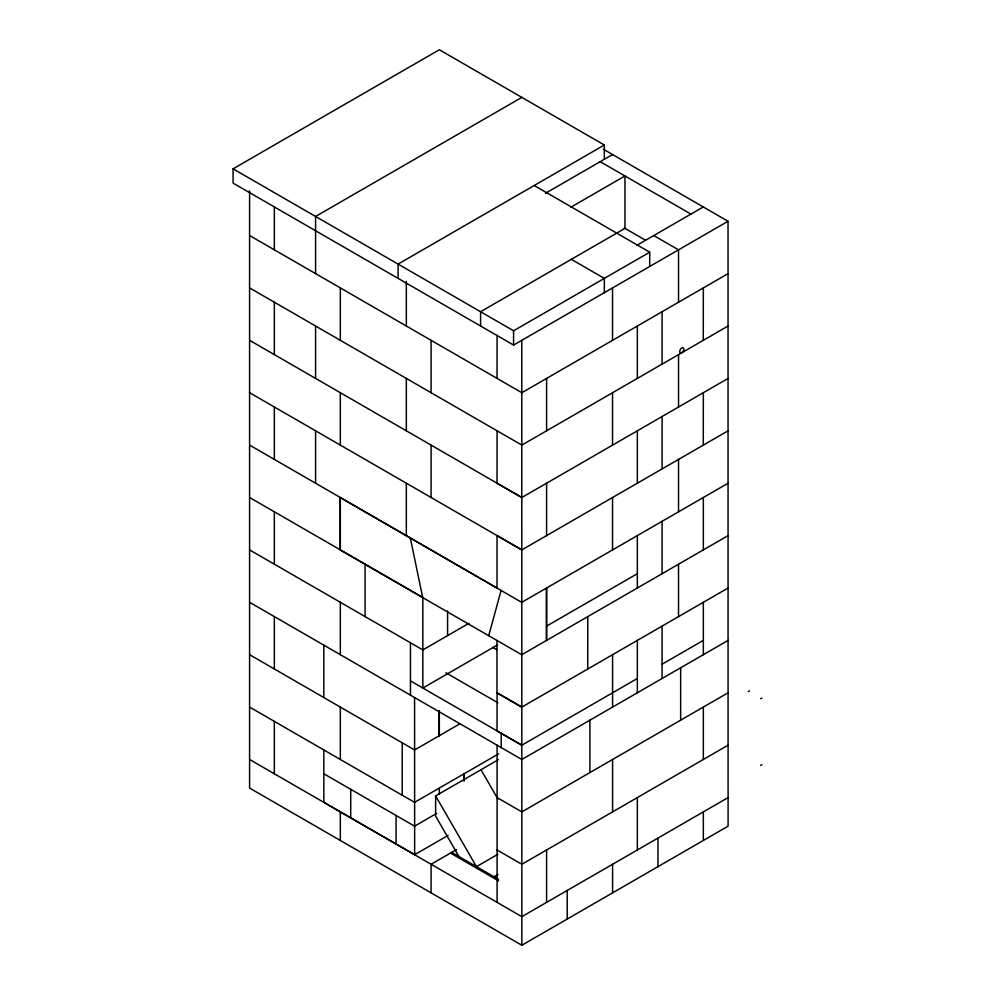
<?xml version="1.0" encoding="UTF-8"?>
<svg xmlns="http://www.w3.org/2000/svg" width="995" height="995" viewBox="0 0 995 995"><rect width="100%" height="100%" fill="white"/><g stroke="black" fill="none" stroke-linecap="round" stroke-linejoin="round"><path stroke-width="1.49" d="M488.719 635.705L501.094 590.445M603.343 149.213L728.029 221.263L513.582 345.066L233.079 183.117L233.079 168.827L439.33 49.75L604.338 145.009L604.338 159.299M521.84 97.386L315.577 216.462L315.577 273.625M604.338 145.009L398.087 264.098L398.087 278.389M545.409 193.328L612.584 154.536M570.844 207.221L624.959 175.978L624.959 228.377M625.556 228.029L480.585 311.733L480.585 326.024M636.626 245.454L703.341 206.935M233.079 168.827L513.582 330.788L649.71 252.183L649.71 266.473M521.778 392.739L728.029 273.662M521.778 445.138L728.029 326.049M728.029 378.448L521.778 497.537L497.027 483.247L497.09 430.81M728.029 430.847L521.778 549.924L497.027 535.633L497.027 588.033L249.583 445.101M468.943 623.305L422.838 649.922L249.583 549.899M728.091 483.209L521.716 602.361L340.215 497.562L340.215 549.961L521.716 654.76L728.091 535.608M497.575 644.884L422.838 688.03L422.838 597.522L249.583 497.5M546.591 626.104L637.335 573.717M460.013 723.726L414.579 749.956L249.583 654.685M728.091 588.008L521.716 707.146L496.965 692.856L496.965 640.469M498.657 753.812L414.579 802.356L249.583 707.084M637.335 678.503L521.778 745.23L497.027 730.939L497.09 692.794L521.84 707.084M662.085 664.212L703.341 640.394M458.956 856.546L435.623 816.136L435.623 795.925L498.346 759.707M728.091 640.394L521.84 759.483L249.583 602.298M436.73 813.388L414.579 826.173L323.835 773.774M323.835 749.956L323.835 802.356L414.654 854.705L448.098 835.39M456.444 849.63L431.084 864.269L431.084 892.851M728.091 692.794L521.84 811.883L497.09 797.592M748.315 691.612L749.546 690.891M760.69 698.751L761.921 698.042M497.811 854.332L476.456 866.657L435.623 795.925M493.955 876.757L497.96 874.443M728.091 745.193L521.84 864.269L497.09 849.979M760.69 765.441L761.921 764.72M728.091 797.592L521.84 916.669L249.583 759.483M249.583 190.829L249.583 788.065L521.84 945.25L728.091 826.173L728.029 221.263M600.209 161.688L690.965 214.087M653.777 235.554L678.528 249.844L678.528 302.231M624.238 227.954L645.593 240.28M534.215 185.505L649.71 252.183M571.341 259.334L604.338 278.389L604.338 292.679M249.583 235.517L521.84 392.702M249.583 287.916L521.84 445.101M249.583 340.315L521.84 497.5M249.583 392.702L521.84 549.899M492.6 647.335L496.604 649.648M445.884 672.757L497.935 702.806M410.462 680.891L521.84 745.193M451.705 852.367L498.532 879.406M450.474 853.076L498.632 880.886M480.995 769.732L497.948 799.084M410.338 538.059L422.713 597.597M703.341 287.916L703.278 340.34M703.341 392.702L703.278 445.138M703.341 497.5L703.341 549.899M703.341 602.298L703.341 654.685M703.341 707.084L703.341 759.483M703.341 811.883L703.341 840.464M680.655 667.782L680.655 720.181M678.528 354.63L678.528 407.03M678.528 459.429L678.528 511.828M678.528 564.215L678.528 616.614M662.085 311.733L662.085 364.12M662.085 416.519L662.085 468.919M662.085 521.318L662.085 573.717M662.085 626.104L662.085 678.503M657.969 838.076L657.969 866.657M637.335 326.024L637.335 378.411M637.335 430.81L637.335 483.209M637.335 535.608L637.335 588.008M637.335 640.394L637.335 692.794M637.335 797.592L637.335 849.979M612.534 287.941L612.534 340.34M612.534 392.739L612.534 445.138M612.534 497.537L612.534 549.924M612.584 654.685L612.584 707.084M612.584 759.483L612.584 811.883M612.584 864.269L612.584 892.851M589.898 720.181L589.898 772.58M587.784 616.614L587.722 669.05M567.212 890.475L567.212 919.057M546.591 378.411L546.591 430.81M546.591 483.209L546.591 535.608M546.591 587.995L546.591 640.394M546.591 849.979L546.591 902.378M546.466 588.07L546.466 640.469M521.778 340.34L521.84 945.25M513.582 330.788L513.582 345.066M501.206 733.278L501.206 747.568M497.09 335.265L497.027 378.448M497.09 745.193L497.09 902.378M464.08 773.774L464.08 781.212M463.919 773.861L463.919 780.03M447.588 610.98L447.588 635.631M439.33 711.002L439.33 735.666M439.33 788.065L439.33 794.01M439.168 711.102L439.168 735.753M431.084 340.315L431.084 392.702M431.084 445.101L431.084 497.5M414.579 697.557L414.654 854.705M410.462 642.782L410.462 695.182M406.333 281.324L406.333 326.024M406.333 378.411L406.333 430.81M406.333 483.209L406.333 535.608M402.204 742.805L402.204 795.204M396.085 815.402L396.085 843.984M365.078 564.19L365.078 616.577M350.713 789.209L350.713 817.79M340.327 287.916L340.327 340.315M340.327 392.702L340.327 445.101M340.327 497.5L340.327 549.899M340.327 602.298L340.327 654.685M340.327 707.084L340.327 759.483M340.327 811.883L340.327 840.464M323.835 645.158L323.835 697.557M315.577 326.024L315.577 378.411M315.577 430.81L315.577 483.209M274.334 206.661L274.334 249.807M274.334 302.206L274.334 354.606M274.334 406.992L274.334 459.392M274.334 511.791L274.334 564.19M274.334 616.589L274.334 668.976M274.334 721.375L274.334 773.774M682.321 352.367A2.923 1.679 -60 0 0 683.254 347.84A2.923 1.679 -60 0 0 679.796 350.899A2.923 1.679 -60 0 0 682.321 352.367"/></g></svg>
